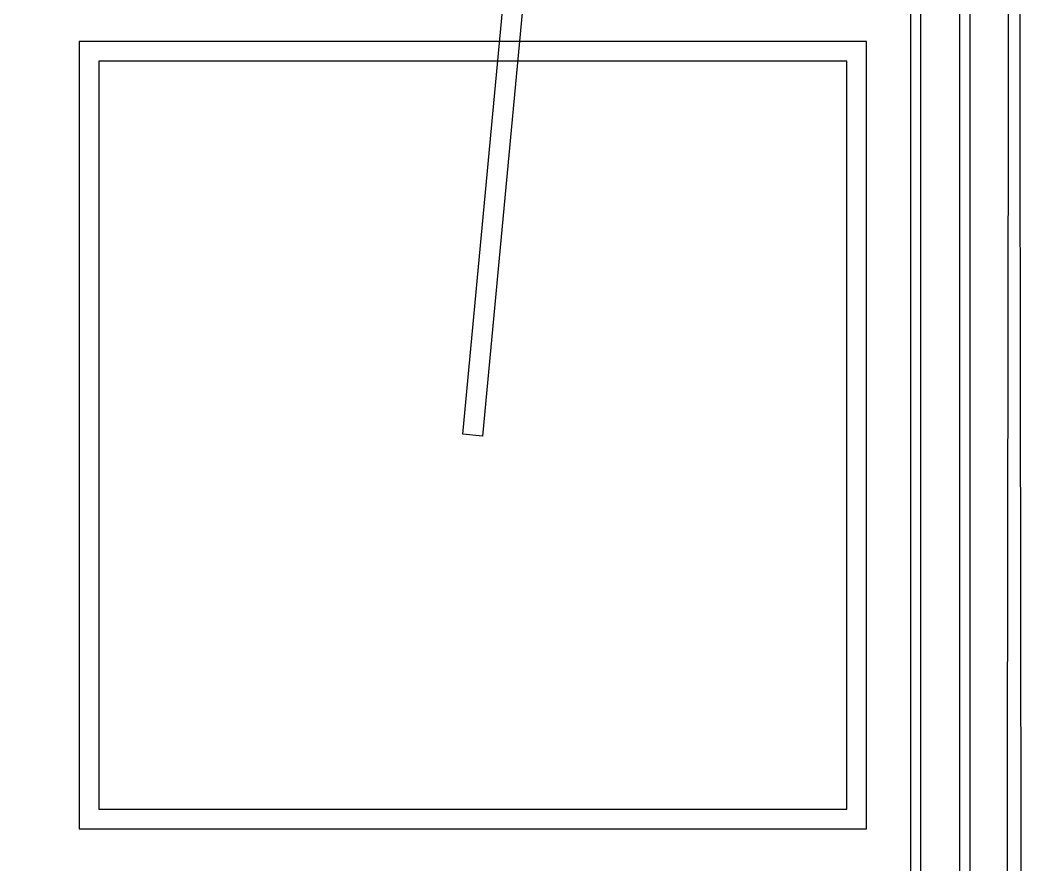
# Model space of a CAD drawing. Extents: x -130 to 140, y -1310 to 20.
# Drawn here: x -115 to 140, y -409.1 to -194.6 of the extents above; entities that cross this region are included whole.
import ezdxf

# ---------------------------------------------------------------- set-up
doc = ezdxf.new("R2010")
doc.units = 0

msp = doc.modelspace()

# ---------------------------------------------------------------- linework, layer by layer
at = {"layer": 'M2_undercutMsk'}
msp.add_lwpolyline([(-95, -395), (95, -395), (95, -205), (-95, -205)], close=True, dxfattribs=at)
at = {"layer": 'metal_BB'}
for points in [[(26.0401, -29.9538), (65.3721, -99.3288), (138.75, -99.9538), (140, -952.5), (135, -952.5), (136.25, -102.4538), (63.207, -103.0788), (21.7099, -32.4538), (26.0401, -29.9538)], [(23.2401, -41.9538), (62.5721, -111.3288), (126.25, -111.9538), (126.25, -726.25), (0, -727.5), (0, -722.5), (123.75, -723.75), (123.75, -114.4538), (60.407, -115.0788), (18.9099, -44.4538), (23.2401, -41.9538)], [(26.0401, -61.6458), (65.3721, -131.0208), (113.75, -131.6458), (113.75, -513.75), (-111.25, -513.75), (-110, -952.5), (-115, -952.5), (-113.75, -511.25), (111.25, -511.25), (111.25, -134.1458), (63.207, -134.7708), (21.7099, -64.1458), (26.0401, -61.6458)], [(23.5641, -75.1288), (2.4891, -300.233), (-2.4891, -299.767), (18.5859, -74.6627), (23.5641, -75.1288)], [(-100, -400), (100, -400), (100, -200), (-100, -200)]]:
    msp.add_lwpolyline(points, close=True, dxfattribs=at)

doc.saveas('drawing.dxf')
